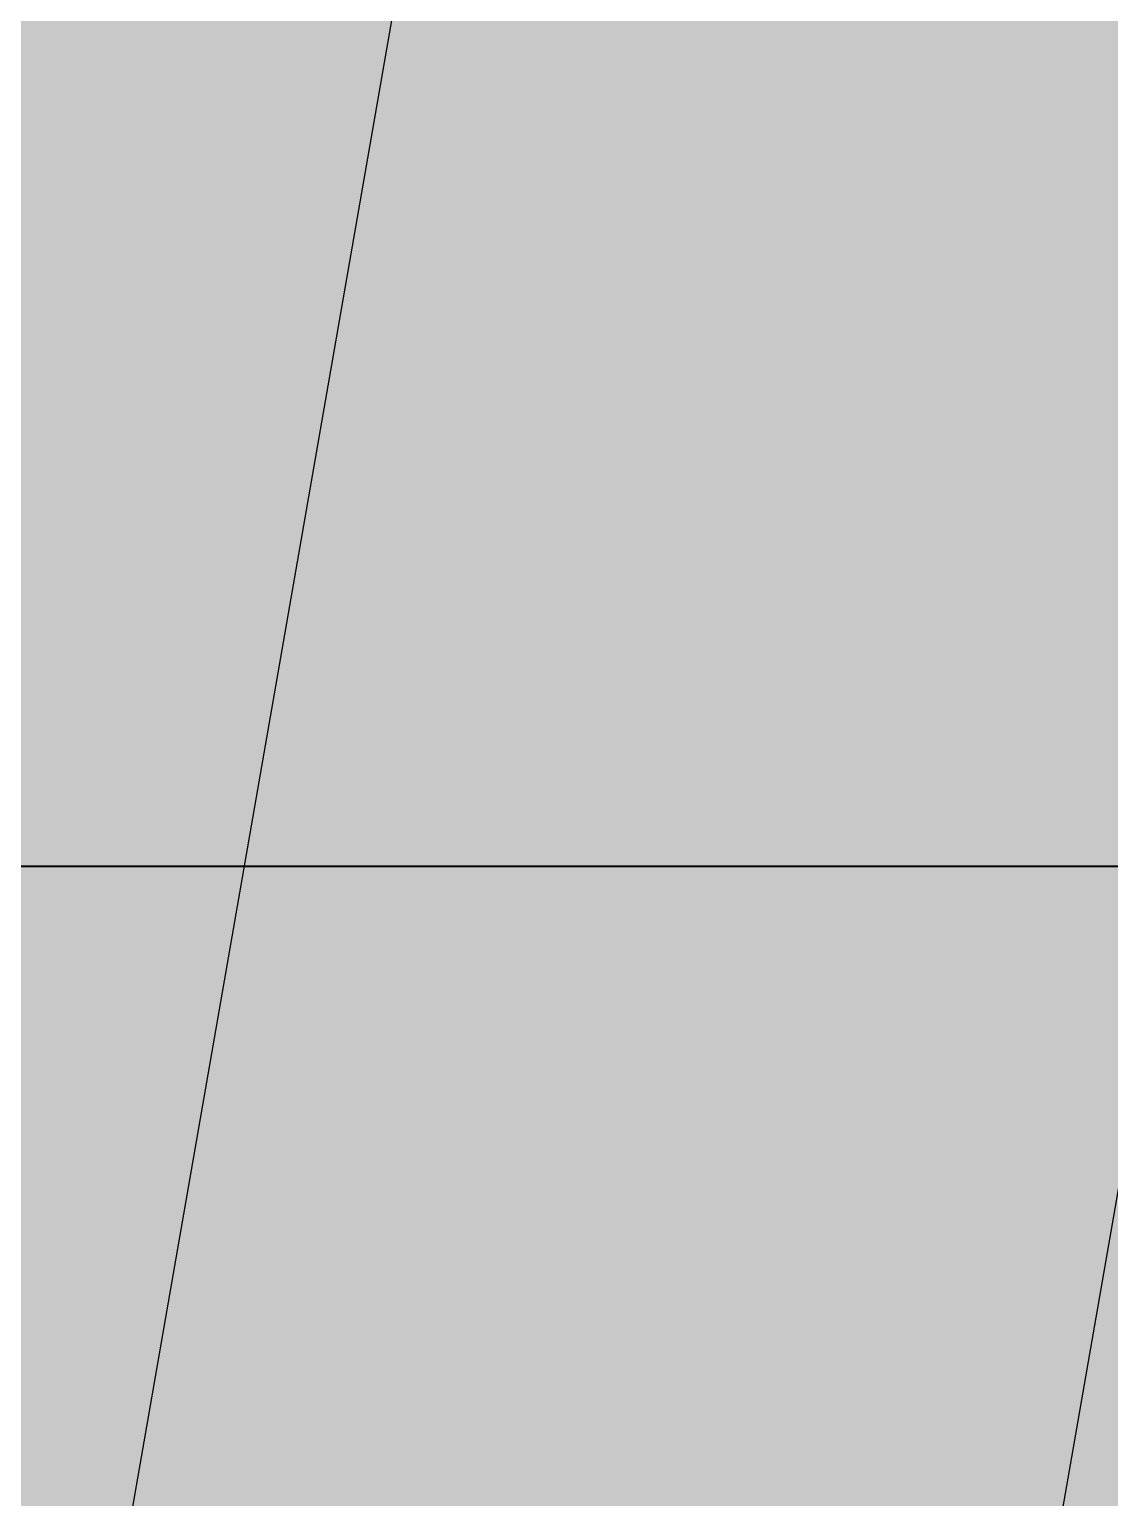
# Model space of a CAD drawing. Header units: metres. Extents: x -355 to -223, y 3 to 561.
# Drawn here: x -269.799 to -269.6812, y 544.1147 to 544.275 of the extents above; entities that cross this region are included whole.
import ezdxf

# ---------------------------------------------------------------- set-up
doc = ezdxf.new("R2010")
doc.units = ezdxf.units.M
doc.layers.add('A-DETL-GENF', color=7, linetype='Continuous', lineweight=9)
doc.layers.add('S-BEAM', color=7, linetype='Continuous', lineweight=40)

# ---------------------------------------------------------------- blocks, each defined once
blk = doc.blocks.new('T2DPAA-T2D-C3S-RW-M2D-100010_dwg-40802999-DRG-2873035 - CONSTRUCTION SEQUENCE STAGE A9')
at = {"color": 254, "lineweight": 25, "true_color": 0xe3e3e3, "flags": 128}
for points in [[(16.29175, -601.82732), (19.59865, -601.53799), (24.57962, -601.1022), (29.56059, -600.66641), (34.54157, -600.23063), (39.52254, -599.79484), (44.50351, -599.35905), (44.76024, -599.33659), (48.68749, -598.99299), (49.48448, -598.92326), (52.11687, -598.69295)], [(16.31772, -601.92543), (19.60736, -601.63761), (24.58834, -601.20182), (29.56931, -600.76603), (34.55028, -600.33025), (39.53125, -599.89446), (44.51223, -599.45867), (44.76895, -599.43621), (48.69621, -599.09261), (49.4932, -599.02288), (52.14285, -598.79106)]]:
    blk.add_lwpolyline(points, dxfattribs=at)
blk = doc.blocks.new('T2DPAA-T2D-PWC-RW-M2D-100010_RoadDesign_rvt-1-DRG-2873035 - CONSTRUCTION SEQUENCE STAGE A9')
at = {"color": 254, "lineweight": 25, "true_color": 0xd0d0d0, "rotation": 75.11694444444437}
blk.add_blockref('T2DPAA-T2D-C3S-RW-M2D-100010_dwg-40802999-DRG-2873035 - CONSTRUCTION SEQUENCE STAGE A9', (-1722.33704, 648.01046), dxfattribs=at)

msp = doc.modelspace()

# ---------------------------------------------------------------- hatches: boundary and pattern name
at = {"layer": 'A-DETL-GENF', "true_color": 0xc0c0c0, "transparency": 33554611}
h = msp.add_hatch(color=9, dxfattribs=at)
h.paths.add_polyline_path([(-275.44297, 509.17771), (-275.36953, 509.59921), (-275.93271, 509.60026), (-276.00623, 509.17824), (-275.54424, 509.1778)])
h.paths.add_polyline_path([(-251.1107, 509.32752), (-251.13851, 509.33284), (-251.25258, 509.3617), (-251.39937, 509.41048), (-251.49608, 509.449), (-251.59004, 509.49208), (-251.70684, 509.55504), (-254.9864, 509.56116), (-254.89473, 509.53741), (-254.75367, 509.51293), (-254.61108, 509.50005), (-251.13851, 509.32889)])
h.paths.add_polyline_path([(-269.90756, 544.18361), (-269.3442, 544.18361), (-269.27061, 544.60602), (-269.83387, 544.60656), (-269.89389, 544.26207)])
h.paths.add_polyline_path([(-250.56549, 544.18362), (-250.00213, 544.18362), (-249.93174, 544.58766), (-250.49501, 544.5882), (-250.56051, 544.21223)])
h = msp.add_hatch(color=9, dxfattribs=at)
h.paths.add_polyline_path([(-250.8042, 509.31241), (-250.76886, 509.51522), (-250.94131, 509.59468), (-251.10838, 509.68488), (-251.26942, 509.78546), (-251.42378, 509.89601), (-254.54464, 510.0129), (-254.66994, 510.04494), (-254.79188, 510.08804), (-254.90947, 510.14187), (-255.03332, 510.21403), (-255.12792, 510.2799), (-255.22703, 510.36299), (-255.31831, 510.45461), (-255.40104, 510.55402), (-255.47455, 510.66042), (-255.53826, 510.77297), (-255.59166, 510.89076), (-255.63591, 511.01916), (-255.66962, 511.16173), (-255.68614, 511.266), (-255.69489, 511.39504), (-255.69207, 511.52434), (-250.00213, 544.18362), (-250.56549, 544.18362), (-250.57505, 544.12873), (-250.57505, 544.12873), (-256.25418, 511.52434), (-256.26606, 511.44769), (-256.27636, 511.30489), (-256.27281, 511.13827), (-256.26079, 511.01285), (-256.23723, 510.87814), (-256.20113, 510.73959), (-256.15385, 510.60446), (-256.09569, 510.47364), (-256.02705, 510.348), (-255.94838, 510.22838), (-255.86021, 510.11559), (-255.76313, 510.01037), (-255.65778, 509.91342), (-255.54486, 509.8254), (-255.42514, 509.74689), (-255.29942, 509.67841), (-255.16711, 509.61994), (-255.01714, 509.56913), (-254.9864, 509.56116), (-251.70684, 509.55504), (-251.68601, 509.54248), (-251.58185, 509.48778), (-251.47464, 509.4393), (-251.36476, 509.39723), (-251.25258, 509.3617), (-251.1107, 509.32752), (-250.85278, 509.31481)])
h.paths.add_polyline_path([(-252.61677, 509.66146), (-252.61677, 509.66146), (-252.61089, 509.66146)])
h.paths.add_polyline_path([(-273.43781, 520.68695), (-269.3442, 544.18361), (-269.90756, 544.18361), (-274.00117, 520.68695)])
h.paths.add_polyline_path([(-269.77557, 544.11097), (-269.77559, 544.11097), (-269.77164, 544.11097)])

# ---------------------------------------------------------------- linework, layer by layer
at = {"layer": 'S-BEAM', "color": 254, "true_color": 0xd1d1d1}
msp.add_line((-269.3442, 544.18361), (-269.90756, 544.18361), dxfattribs=at)

# ---------------------------------------------------------------- block references
at = {"lineweight": 5}
msp.add_blockref('T2DPAA-T2D-PWC-RW-M2D-100010_RoadDesign_rvt-1-DRG-2873035 - CONSTRUCTION SEQUENCE STAGE A9', (860.641, 0), dxfattribs=at)

doc.saveas('drawing.dxf')
